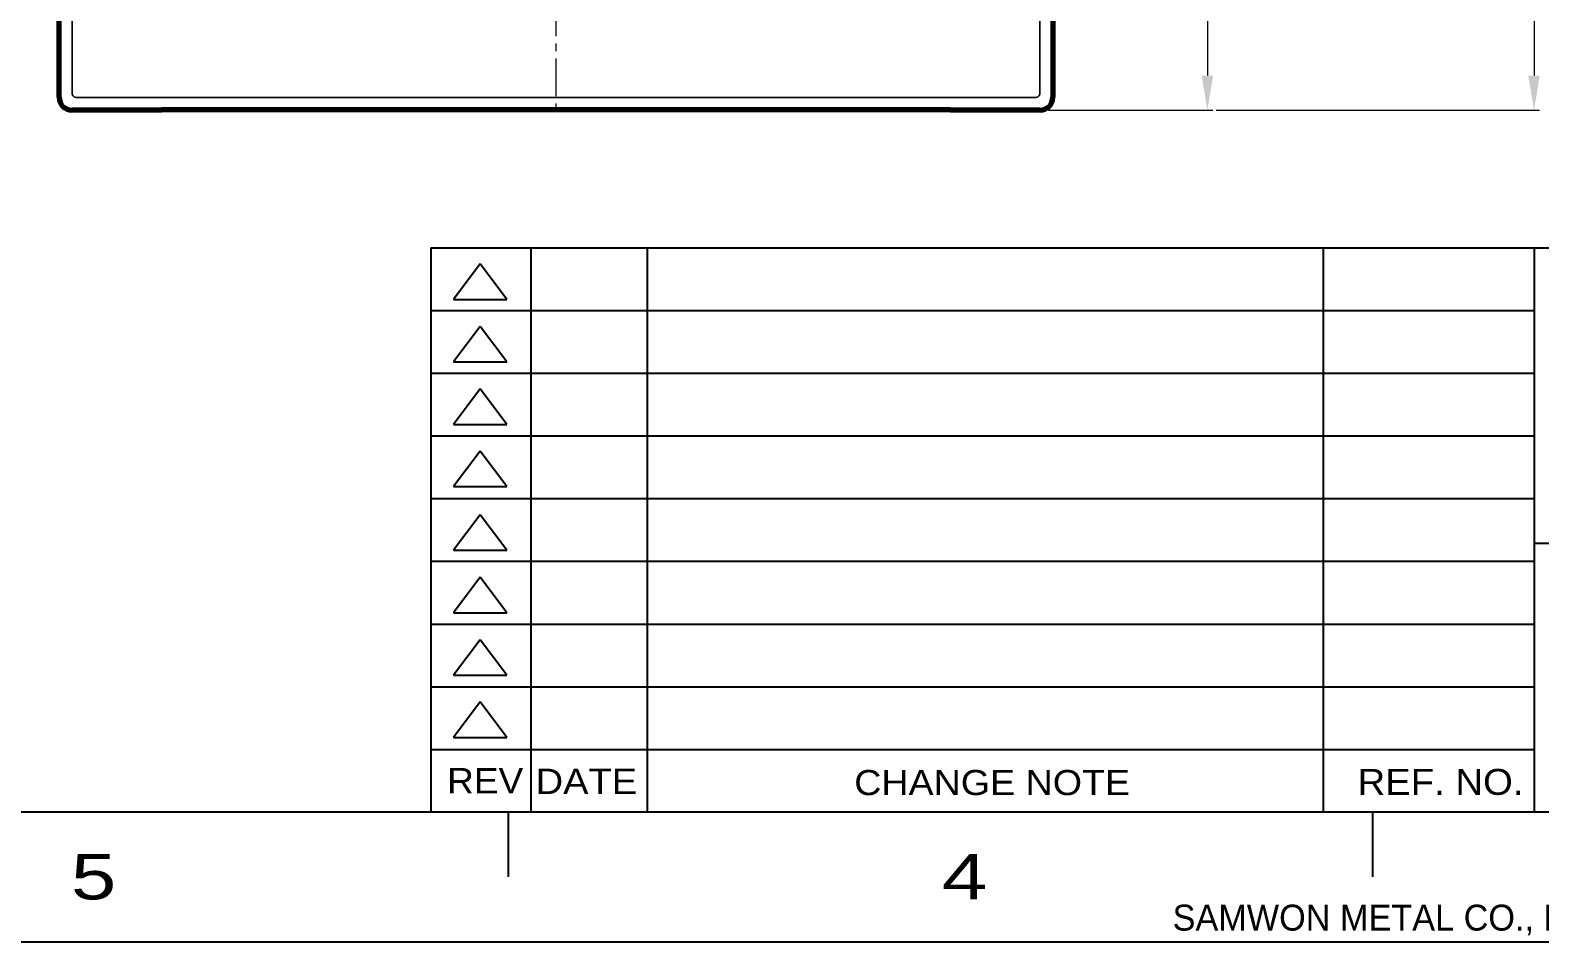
# Model space of a CAD drawing. Extents: x 1063 to 2323, y 0 to 891.
# Drawn here: x 1382.4 to 1731.8, y 0 to 210.9 of the extents above; entities that cross this region are included whole.
import ezdxf
from ezdxf.enums import TextEntityAlignment as Align

# ---------------------------------------------------------------- set-up
doc = ezdxf.new("R2010")
doc.units = 0
doc.header["$LTSCALE"] = 23.1
doc.linetypes.add('CENTER', pattern=[0.6, 0.375, -0.075, 0.075, -0.075])
doc.layers.get('0').update_dxf_attribs({"linetype": 'CONTINUOUS'})
doc.layers.get('Defpoints').update_dxf_attribs({"linetype": 'CONTINUOUS'})
doc.layers.add('AM_5', color=3, linetype='CONTINUOUS', lineweight=25)
doc.layers.add('line 2', color=140, linetype='CONTINUOUS')
doc.styles.add('TEXTSTYLE_0', font='txt', dxfattribs={"width": 0.8})
doc.styles.add('굴림', font='')
doc.styles.get('굴림').set_extended_font_data('Gulim')
doc.dimstyles.new('10', dxfattribs={"dimtxt": 10, "dimasz": 8, "dimexe": 1.25, "dimexo": 2, "dimtad": 1, "dimtoh": 1, "dimtxsty": '굴림', "dimcen": 2.5, "dimclrd": 140, "dimclre": 140, "dimclrt": 130, "dimadec": 0, "dimazin": 0, "dimtfac": 1, "dimtmove": 0, "dimatfit": 3, "dimfxl": 1, "dimlwd": 9, "dimlwe": 9, "dimarcsym": 0})

# ---------------------------------------------------------------- blocks, each defined once
blk = doc.blocks.new('*D13')
at = {"layer": 'AM_5', "color": 140, "lineweight": 9, "transparency": 16777216}
for p, q in [((1618.07, 592.44), (1656.07, 592.44)), ((1654.82, 584.44), (1654.82, 200.44)), ((1618.07, 192.44), (1656.07, 192.44))]:
    blk.add_line(p, q, dxfattribs=at)
at = {"layer": 'AM_5', "color": 140, "transparency": 16777216}
for points in [[(1653.49, 584.44), (1656.15, 584.44), (1654.82, 592.44)], [(1653.49, 200.44), (1656.15, 200.44), (1654.82, 192.44)]]:
    blk.add_solid(points, dxfattribs=at)
at = {"layer": 'Defpoints', "color": 0, "transparency": 16777216}
for p in [(1616.07, 592.44), (1616.07, 192.44), (1654.82, 192.44)]:
    blk.add_point(p, dxfattribs=at)
at = {"layer": 'AM_5', "color": 130, "transparency": 16777216, "insert": (1649.06, 390.94), "char_height": 10, "attachment_point": 5, "rotation": 90, "style": '굴림'}
blk.add_mtext('400', dxfattribs=at)
blk = doc.blocks.new('*D21')
at = {"layer": 'AM_5', "color": 140, "lineweight": 9, "transparency": 16777216}
for p, q in [((1587.57, 506.19), (1731.66, 506.19)), ((1730.41, 498.19), (1730.41, 200.44)), ((1656.82, 192.44), (1731.66, 192.44))]:
    blk.add_line(p, q, dxfattribs=at)
at = {"layer": 'AM_5', "color": 140, "transparency": 16777216}
for points in [[(1729.07, 498.19), (1731.74, 498.19), (1730.41, 506.19)], [(1729.07, 200.44), (1731.74, 200.44), (1730.41, 192.44)]]:
    blk.add_solid(points, dxfattribs=at)
at = {"layer": 'Defpoints', "color": 0, "transparency": 16777216}
for p in [(1585.57, 506.19), (1654.82, 192.44), (1730.41, 192.44)]:
    blk.add_point(p, dxfattribs=at)
at = {"layer": 'AM_5', "color": 130, "transparency": 16777216, "insert": (1724.03, 349.32), "char_height": 10, "attachment_point": 5, "rotation": 90, "style": '굴림'}
blk.add_mtext('313,75', dxfattribs=at)

msp = doc.modelspace()

# ---------------------------------------------------------------- linework, layer by layer
at = {"color": 1, "linetype": 'CENTER', "lineweight": 0}
msp.add_line((1504.068, 592.44), (1504.068, 192.44), dxfattribs=at)
at = {"color": 7, "linetype": 'Continuous', "lineweight": 70}
for p, q in [((1389.068, 195.44), (1389.068, 589.441)), ((1619.068, 589.441), (1619.068, 195.44)), ((1412.768, 192.44), (1392.068, 192.44)), ((1595.368, 192.475), (1412.768, 192.475)), ((1412.768, 192.475), (1412.768, 192.44)), ((1595.368, 192.44), (1595.368, 192.475)), ((1616.069, 192.44), (1595.368, 192.44))]:
    msp.add_line(p, q, dxfattribs=at)
at = {"color": 7, "linetype": 'Continuous', "lineweight": 15}
for p, q in [((1389.243, 195.614), (1389.243, 589.266)), ((1392.021, 588.489), (1392.021, 196.392)), ((1392.068, 588.442), (1392.068, 196.439)), ((1616.068, 196.439), (1616.068, 588.442)), ((1616.115, 196.392), (1616.115, 588.489)), ((1618.894, 589.266), (1618.894, 195.614)), ((1392.068, 196.439), (1392.021, 196.392)), ((1616.068, 196.439), (1616.115, 196.392)), ((1389.068, 195.44), (1389.243, 195.614)), ((1392.068, 192.44), (1392.242, 192.615)), ((1615.894, 192.615), (1392.242, 192.615)), ((1393.067, 195.44), (1393.02, 195.393)), ((1393.02, 195.393), (1615.117, 195.393)), ((1393.067, 195.44), (1615.07, 195.44)), ((1615.117, 195.393), (1615.07, 195.44)), ((1616.069, 192.44), (1615.894, 192.615)), ((1618.894, 195.614), (1619.068, 195.44))]:
    msp.add_line(p, q, dxfattribs=at)
at = {"color": 7, "linetype": 'Continuous'}
for p, q in [((1475.076, 160.589), (1475.076, 30)), ((1730.495, 92.212), (1971.359, 92.212)), ((1693.009, 30), (1693.009, 15))]:
    msp.add_line(p, q, dxfattribs=at)
at = {"linetype": 'Continuous'}
for p, q in [((1730.494, 160.587), (2293.008, 160.587)), ((1730.495, 29.987), (1730.495, 160.589)), ((2293.009, 30), (1093.009, 30))]:
    msp.add_line(p, q, dxfattribs=at)
at = {"color": 7, "linetype": 'Continuous', "lineweight": 15, "flags": 128}
for points in [[(1389.096, 202.94), (1389.097, 202.506), (1389.099, 202.085), (1389.102, 201.69), (1389.106, 201.333), (1389.112, 201.025), (1389.118, 200.775), (1389.125, 200.591), (1389.132, 200.478), (1389.14, 200.44), (1389.147, 200.478), (1389.155, 200.591), (1389.162, 200.775), (1389.168, 201.025), (1389.173, 201.333), (1389.178, 201.69), (1389.181, 202.085), (1389.183, 202.506), (1389.183, 202.94), (1389.183, 203.374), (1389.181, 203.795), (1389.178, 204.19), (1389.173, 204.547), (1389.168, 204.855), (1389.162, 205.105), (1389.155, 205.289), (1389.147, 205.402), (1389.14, 205.44), (1389.132, 205.402), (1389.125, 205.289), (1389.118, 205.105), (1389.112, 204.855), (1389.106, 204.547), (1389.102, 204.19), (1389.099, 203.795), (1389.097, 203.374), (1389.096, 202.94)], [(1618.953, 202.94), (1618.954, 202.506), (1618.956, 202.085), (1618.959, 201.69), (1618.963, 201.333), (1618.969, 201.025), (1618.975, 200.775), (1618.982, 200.591), (1618.989, 200.478), (1618.997, 200.44), (1619.004, 200.478), (1619.012, 200.591), (1619.018, 200.775), (1619.025, 201.025), (1619.03, 201.333), (1619.034, 201.69), (1619.038, 202.085), (1619.04, 202.506), (1619.04, 202.94), (1619.04, 203.374), (1619.038, 203.795), (1619.034, 204.19), (1619.03, 204.547), (1619.025, 204.855), (1619.018, 205.105), (1619.012, 205.289), (1619.004, 205.402), (1618.997, 205.44), (1618.989, 205.402), (1618.982, 205.289), (1618.975, 205.105), (1618.969, 204.855), (1618.963, 204.547), (1618.959, 204.19), (1618.956, 203.795), (1618.954, 203.374), (1618.953, 202.94)]]:
    msp.add_lwpolyline(points, dxfattribs=at)
at = {"color": 7, "linetype": 'Continuous', "lineweight": 15}
for centre, radius, start, end in [((1393.019, 196.391), 0.998, 179.97317, 270.02683), ((1393.066, 196.438), 0.998, 179.97317, 270.02683), ((1615.07, 196.438), 0.998, 269.97317, 0.02683), ((1615.117, 196.391), 0.998, 269.97317, 0.02683), ((1392.242, 195.614), 2.999, 179.99701, 270.00299), ((1615.894, 195.614), 2.999, 269.99701, 0.00299)]:
    msp.add_arc(centre, radius, start, end, dxfattribs=at)
at = {"color": 7, "linetype": 'Continuous', "lineweight": 70}
for centre, start, end in [((1392.068, 195.44), 179.99701, 270.00299), ((1616.069, 195.44), 269.99701, 0.00299)]:
    msp.add_arc(centre, 2.999, start, end, dxfattribs=at)
at = {"layer": 'line 2'}
for p, q in [((1475.076, 160.589), (1730.495, 160.589)), ((1498.292, 30), (1498.292, 160.589)), ((1525.256, 30), (1525.256, 160.589)), ((1681.702, 29.987), (1681.702, 160.576)), ((1486.528, 156.862), (1480.357, 148.635)), ((1492.698, 148.635), (1486.528, 156.862)), ((1480.357, 148.635), (1492.698, 148.635)), ((1475.076, 146.079), (1730.495, 146.079)), ((1486.528, 142.412), (1480.357, 134.185)), ((1492.698, 134.185), (1486.528, 142.412)), ((1480.357, 134.185), (1492.698, 134.185)), ((1475.076, 131.569), (1730.495, 131.569)), ((1486.528, 127.941), (1480.357, 119.714)), ((1492.698, 119.714), (1486.528, 127.941)), ((1480.357, 119.714), (1492.698, 119.714)), ((1475.076, 117.059), (1730.495, 117.059)), ((1486.528, 113.564), (1480.357, 105.337)), ((1492.698, 105.337), (1486.528, 113.564)), ((1480.357, 105.337), (1492.698, 105.337)), ((1475.076, 102.549), (1730.495, 102.549)), ((1486.528, 98.823), (1480.357, 90.596)), ((1492.698, 90.596), (1486.528, 98.823)), ((1475.076, 88.039), (1730.495, 88.039)), ((1480.357, 90.596), (1492.698, 90.596)), ((1486.528, 84.373), (1480.357, 76.145)), ((1492.698, 76.145), (1486.528, 84.373)), ((1475.076, 73.53), (1730.495, 73.53)), ((1480.357, 76.145), (1492.698, 76.145)), ((1486.528, 69.901), (1480.357, 61.674)), ((1492.698, 61.674), (1486.528, 69.901)), ((1480.357, 61.674), (1492.698, 61.674)), ((1475.076, 59.02), (1730.495, 59.02)), ((1486.528, 55.524), (1480.357, 47.297)), ((1492.698, 47.297), (1486.528, 55.524)), ((1480.357, 47.297), (1492.698, 47.297)), ((1475.076, 44.51), (1730.495, 44.51)), ((1493.011, 30), (1493.011, 15)), ((1063.009, 0), (2323.009, 0))]:
    msp.add_line(p, q, dxfattribs=at)

# ---------------------------------------------------------------- texts
at = {"layer": 'line 2', "style": 'TEXTSTYLE_0'}
for s, height, width, p, p2 in [('REV', 5.8765, 1, (1478.856, 34.335), (1496.486, 34.335)), ('DATE', 5.8765, 1.090909, (1499.354, 34.192), (1522.86, 34.192)), ('CHANGE NOTE', 5.80394, 1.03125, (1573.088, 33.949), (1636.932, 33.949)), ('REF. NO.', 6, 1.010526, (1689.571, 34.004), (1727.971, 34.004)), ('5', 10.5, 1.5, (1391.804, 9.813), (1402.304, 9.813)), ('4', 10.5, 1.5, (1593.37, 9.813), (1603.87, 9.813)), ('SAMWON METAL CO., LTD', 6, 0.847059, (1646.775, 2.599), (1747.575, 2.599))]:
    msp.add_text(s, height=height, dxfattribs=dict(at, width=width)).set_placement(p, p2, align=Align.FIT)

# ---------------------------------------------------------------- dimensions: what is measured, and where the dimension line sits
at = {"layer": 'AM_5'}
dim = msp.add_linear_dim(base=(1654.821, 192.44), p1=(1616.069, 592.44), p2=(1616.069, 192.44), angle=90, dimstyle='10', dxfattribs=at)
dim.commit()
dim.dimension.update_dxf_attribs({"geometry": '*D13', "text_midpoint": (1654.821, 390.94), "dimtype": 160})
dim = msp.add_linear_dim(base=(1730.405, 192.44), p1=(1585.568, 506.19), p2=(1654.821, 192.44), angle=90, dimstyle='10', dxfattribs=at)
dim.commit()
dim.dimension.update_dxf_attribs({"geometry": '*D21', "text_midpoint": (1724.028, 349.315)})

doc.saveas('drawing.dxf')
